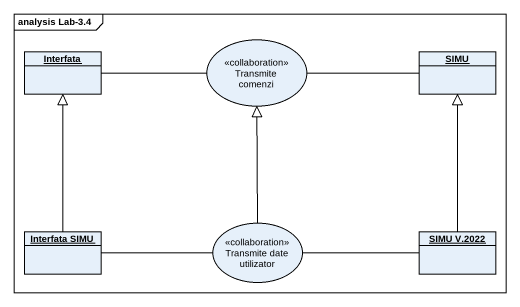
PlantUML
@startuml
mainframe analysis Lab-3.4
allowmixing
hide circle
hide empty members
usecase "Transmite comenzi" as Transmite_comenzi <<collaboration>>
object Interfata
object SIMU
object "Interfata SIMU" as Interfata_SIMU
usecase "Transmite date utilizator" as Transmite_date_utilizator <<collaboration>>
object "SIMU V.2022" as SIMU_V_2022
Interfata -right- Transmite_comenzi
SIMU -left- Transmite_comenzi
Interfata_SIMU -up-|> Interfata
Interfata_SIMU -right- Transmite_date_utilizator
Transmite_date_utilizator -up-|> Transmite_comenzi
Transmite_date_utilizator -right- SIMU_V_2022
SIMU_V_2022 -up-|> SIMU
@enduml
